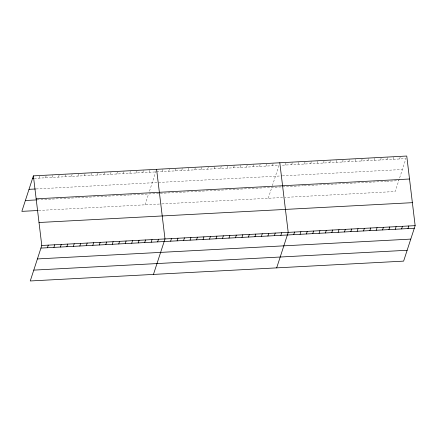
<?xml version="1.0" encoding="UTF-8"?>
<svg xmlns="http://www.w3.org/2000/svg" width="437" height="437" viewBox="0 0 437 437"><rect width="100%" height="100%" fill="white"/><g stroke="black" fill="none" stroke-linecap="round" stroke-linejoin="round"><path stroke-width="0.33" stroke-dasharray="2.19 1.64" d="M39.019 178.132L39.865 175.527M45.503 177.788L46.349 175.182M51.987 177.444L52.839 174.838M58.476 177.1L59.323 174.494M64.96 176.756L65.807 174.15M71.444 176.411L72.291 173.806M77.928 176.067L78.775 173.456M84.412 175.723L85.259 173.112M90.896 175.379L91.743 172.768M97.38 175.035L98.232 172.424M103.869 174.685L104.716 172.08M110.353 174.341L111.2 171.736M116.837 173.997L117.684 171.391M123.321 173.653L124.168 171.047M129.805 173.309L130.652 170.703M136.289 172.965L137.136 170.359M142.773 172.62L143.626 170.015M149.263 172.276L150.109 169.671M145.062 204.816L148.585 193.962M149.492 191.171L156.424 169.846M162.231 171.588L163.077 168.982M168.715 171.244L169.561 168.633M175.199 170.9L176.045 168.289M181.683 170.556L182.529 167.945M188.167 170.212L189.019 167.6M194.656 169.867L195.503 167.256M201.14 169.518L201.987 166.912M207.624 169.174L208.471 166.568M214.108 168.829L214.955 166.224M220.592 168.485L221.439 165.88M227.076 168.141L227.923 165.536M233.56 167.797L234.407 165.191M240.05 167.453L240.896 164.847M246.534 167.109L247.38 164.503M253.018 166.765L253.864 164.159M259.502 166.421L260.348 163.809M265.986 166.076L266.832 163.465M272.47 165.732L273.316 163.121M268.269 198.272L271.798 187.418M272.344 185.741L278.953 165.388L34.479 178.372M285.301 165.049L286.148 162.444M291.648 164.711L292.495 162.105M297.996 164.372L298.842 161.766M304.343 164.039L305.19 161.428M310.691 163.7L311.537 161.095M317.038 163.362L317.885 160.756M323.385 163.023L324.232 160.417M329.733 162.69L330.58 160.079M336.08 162.351L336.927 159.745M342.428 162.012L343.274 159.407M348.775 161.679L349.622 159.068M355.123 161.34L355.969 158.729M361.47 161.002L362.317 158.396M367.817 160.663L368.664 158.057M374.165 160.33L375.012 157.719M380.512 159.991L381.359 157.386M386.86 159.652L387.706 157.047M393.207 159.314L394.054 156.708M399.555 158.981L400.401 156.37M399.287 178.995L395.217 191.526L284.771 197.393M399.647 177.881L405.902 158.642L280.86 165.284M36.14 188.953L281.778 175.898M282.411 175.865L402.373 169.496M37.047 199.889L77.256 197.753M77.901 197.721L129.133 195M129.778 194.962L159.609 193.378M160.259 193.345L303.535 185.73M304.168 185.698L386.046 181.35M386.679 181.317L398.741 180.672M38.713 210.465L161.275 203.953M161.919 203.921L284.137 197.426"/><path stroke-width="0.66" d="M33.381 175.871L41.783 245.474L30.251 280.964L403.619 261.129L415.15 225.639L406.749 156.036L33.381 175.871L21.85 211.361L38.063 210.503M47.425 247.735L48.272 245.13M53.909 247.391L54.756 244.786M60.393 247.047L61.24 244.441M66.877 246.703L67.724 244.097M73.361 246.359L74.208 243.753M79.845 246.015L80.692 243.409M86.329 245.67L87.176 243.059M92.819 245.326L93.665 242.715M99.303 244.982L100.149 242.371M105.787 244.638L106.633 242.027M112.271 244.294L113.117 241.683M118.755 243.944L119.601 241.339M125.239 243.6L126.085 240.995M131.723 243.256L132.569 240.65M138.207 242.912L139.059 240.306M144.696 242.568L145.543 239.962M151.18 242.224L152.027 239.618M157.664 241.88L158.511 239.274M153.463 274.42L164.995 238.93L156.593 169.327M170.632 241.191L171.479 238.586M177.116 240.847L177.963 238.236M183.6 240.503L184.452 237.892M190.09 240.159L190.936 237.548M196.574 239.815L197.42 237.204M203.058 239.471L203.904 236.859M209.542 239.121L210.388 236.515M216.025 238.777L216.872 236.171M222.509 238.433L223.356 235.827M228.993 238.089L229.846 235.483M235.483 237.744L236.33 235.139M241.967 237.4L242.814 234.795M248.451 237.056L249.298 234.451M254.935 236.712L255.782 234.106M261.419 236.368L262.266 233.762M267.903 236.024L268.75 233.418M274.387 235.68L275.239 233.068M280.876 235.335L281.723 232.724M276.676 267.876L288.207 232.38L279.8 162.777M293.708 234.653L294.554 232.047M300.055 234.314L300.902 231.708M306.403 233.975L307.249 231.37M312.75 233.642L313.597 231.031M319.097 233.303L319.944 230.698M325.439 232.965L326.292 230.359M331.787 232.631L332.639 230.02M338.134 232.293L338.981 229.682M344.482 231.954L345.328 229.349M350.829 231.615L351.676 229.01M357.176 231.282L358.023 228.671M363.524 230.944L364.371 228.338M369.871 230.605L370.718 227.999M376.219 230.266L377.065 227.661M382.566 229.933L383.413 227.322M388.914 229.594L389.76 226.989M395.261 229.256L396.108 226.65M401.608 228.917L402.455 226.311M407.956 228.584L408.803 225.973M32.535 178.476L33.829 178.411M29.011 189.33L35.495 188.986M36.156 198.84L409.518 179.006M25.373 200.512L36.402 199.922M39.013 222.504L412.375 202.67M41.783 245.474L415.15 225.639M40.936 248.079L414.303 228.245M37.413 258.933L410.775 239.099M33.78 270.115L407.142 250.275"/></g></svg>
